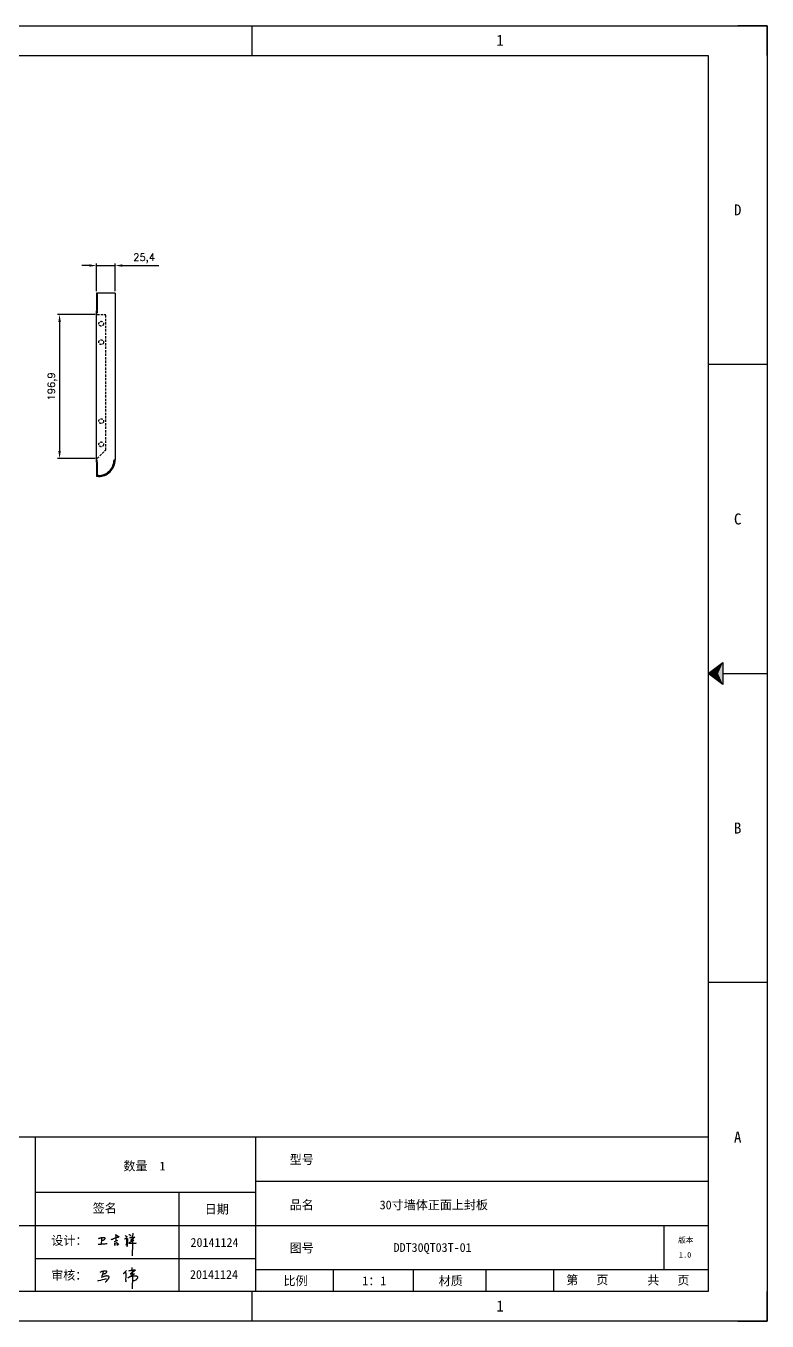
# Model space of a CAD drawing. Header units: millimetres. Extents: x 25928 to 50356, y -44172 to 20163.
# Drawn here: x 32087 to 33102, y -4038 to -2265 of the extents above; entities that cross this region are included whole.
import ezdxf
from ezdxf.enums import TextEntityAlignment as Align

# ---------------------------------------------------------------- set-up
doc = ezdxf.new("R2010")
doc.units = ezdxf.units.MM
doc.linetypes.add('DOT', pattern=[0.25, 0, -0.25])
doc.linetypes.add('HIDDEN2', pattern=[4.7625, 3.175, -1.5875])
doc.layers.add('dim', color=2, linetype='Continuous', lineweight=9)
doc.layers.add('hidden', color=3, linetype='HIDDEN2')
doc.layers.add('print', color=30, linetype='Continuous')
doc.styles.add('Dartop', font='')
doc.styles.add('hzHT', font='simhei.ttf')
doc.styles.get("Standard").update_dxf_attribs({"font": 'txt', "bigfont": 'gbcbig.shx'})
doc.styles.get('Dartop').set_extended_font_data('FangSong_GB2312')
doc.dimstyles.new('2-small', dxfattribs={"dimtxt": 10, "dimasz": 10, "dimexe": 3, "dimexo": 3, "dimgap": 4, "dimtad": 1, "dimtxsty": 'Standard', "dimcen": 5, "dimadec": 0, "dimazin": 0, "dimtfac": 1, "dimtmove": 0, "dimatfit": 3, "dimfxl": 0, "dimarcsym": 0})

# ---------------------------------------------------------------- blocks, each defined once
blk = doc.blocks.new('*U404')
at = {"color": 254, "linetype": 'Continuous', "extrusion": (0, 0, -1)}
for points in [[(-33.167, 11), (-33, 11), (-33.25, 11.188)], [(-33.167, 11), (-33.25, 11.188), (-33.25, 10.812)], [(-33.167, 11), (-33.25, 10.812), (-33, 11)]]:
    blk.add_solid(points, dxfattribs=at)
blk = doc.blocks.new('h')
for p, q in [((20773.3, -2331.8), (20775.3, -2338.7)), ((20789.1, -2340.9), (20773.5, -2331.9)), ((20775.3, -2338.7), (20775.6, -2351.2)), ((20845.7, -2343.5), (20848.4, -2353)), ((20768.1, -2360.9), (20773, -2359.1)), ((20769.5, -2366.9), (20769.8, -2370.6)), ((20769.8, -2370.6), (20770.9, -2378)), ((20770.9, -2378), (20771.5, -2370.6)), ((20772.4, -2369.3), (20774.9, -2367.8)), ((20773, -2359.1), (20784.1, -2355.2)), ((20775.6, -2351.2), (20775.5, -2357.3)), ((20782.2, -2369.2), (20780, -2377.1)), ((20780, -2377.1), (20788.3, -2371.3)), ((20780.1, -2366.4), (20780.8, -2366.4)), ((20781.9, -2367.4), (20782.2, -2369.2)), ((20848.9, -2370.3), (20847.9, -2424)), ((20848.4, -2353), (20848.9, -2370.3))]:
    blk.add_line(p, q)
for points in [[(20699.1, -2348.2, -0.029745), (20704.6, -2345.4, -0.046842), (20708.4, -2344.2, -0.00919), (20714.3, -2343, -0.018517), (20717.2, -2342.5, -0.037841), (20720.3, -2342.4, -0.039541), (20723.2, -2342.8, -0.149785), (20726, -2344.3, -0.204935), (20726.9, -2346.6, -0.074872), (20726.5, -2348.3, -0.061615), (20725.6, -2350.3, -0.034204), (20723.8, -2352.6, -0.045776), (20722.3, -2354.1, -0.054985), (20720.4, -2355.3, -0.036348), (20717.3, -2356.5, -0.067752), (20715.7, -2356.8, -0.043553), (20713.2, -2356.7)], [(20755, -2351.9, -0.024077), (20759.9, -2350.1, -0.013147), (20768.7, -2346.5, -0.00522), (20775.4, -2344.1, -0.018517), (20777.3, -2343.4, -0.008274), (20786.3, -2341, -0.039541), (20788.3, -2340.8, -0.079216), (20789.4, -2341, -0.204935)], [(20816.8, -2335, -0.053561), (20819.6, -2336.1, -0.075272), (20821.3, -2337.3, -0.005295), (20822.5, -2338.5, -0.009337), (20823.1, -2339.1, -0.026146), (20823.7, -2339.8, -0.016644), (20824.5, -2340.9)], [(20832.1, -2329.2, -0.053561), (20834.9, -2330.3, -0.075272), (20836.7, -2331.5, -0.005295), (20837.8, -2332.6, -0.009337), (20838.5, -2333.3, -0.026146), (20839, -2334, -0.016644), (20839.8, -2335.1)], [(20836, -2343.7, -0.02797), (20842.1, -2342.6, -0.048868), (20845.6, -2342.2, -0.00919), (20851.1, -2341.4, -0.018517), (20853.9, -2341.1, -0.037841), (20856.7, -2341.2, -0.039541), (20859.4, -2341.6, -0.018282), (20840.6, -2354.7, -0.000937)], [(20847.6, -2340.2, 0.021784), (20849.6, -2335.9, 0.028296), (20850.8, -2332.4, 0.008136), (20851.9, -2328.2, 0.028913), (20852.2, -2327, 0.08193), (20852.1, -2325.9, 0.075058), (20851.7, -2324.7, 0.275043)], [(20696.6, -2372.4, 0.002073), (20710.6, -2371.9, 0.016137), (20719.6, -2371.3, 0.008314), (20736.9, -2369.3)], [(20813.5, -2350.1, 0.007348), (20815.9, -2348.7, 0.008421), (20818, -2347.3, 0.009459), (20819.7, -2346.2, -0.016325), (20820.7, -2345.5, -0.173771), (20821.8, -2345.3, -0.085159), (20823.9, -2346, -0.125883), (20826, -2347.9, -0.160659), (20826.6, -2350.1, -0.010447), (20826.5, -2352.3, -0.008247), (20826.2, -2355.1, -0.002698), (20825.3, -2374, 0.001562), (20823.9, -2383.7, 0.016137)]]:
    blk.add_lwpolyline(points, format="xyb")
for points in [[(20711.3, -2343.5), (20711.3, -2343.5), (20711.5, -2355.8), (20710.7, -2368), (20710.6, -2371.9)], [(20821.5, -2350.6), (20822.4, -2359.2), (20822.2, -2364.9), (20821.7, -2369), (20821.3, -2376.3), (20823.6, -2368.5), (20827.2, -2366.3), (20829.5, -2366.3)], [(20840.6, -2354.7), (20850, -2354.7), (20855, -2354.3), (20845.9, -2361.1), (20840.5, -2364), (20833, -2367.5), (20863.2, -2367.4), (20865.9, -2367.3)]]:
    blk.add_lwpolyline(points)
for centre, radius, start, end in [((20773.7, -2371.2), 2.3, 121.9907, 163.6016), ((20787.5, -2406), 40.3, 100.6183, 108.2482), ((20780.8, -2367.6), 1.15, 9.4675, 90)]:
    blk.add_arc(centre, radius, start, end)
blk = doc.blocks.new('*D523')
at = {"layer": 'Defpoints', "color": 0}
for p in [(32208.8, -2593.1), (32183.4, -2631.1, 78.2), (32208.8, -2631.1, 78.2)]:
    blk.add_point(p, dxfattribs=at)
at = {"layer": 'dim', "color": 0, "lineweight": -2}
for p, q in [((32173.4, -2593.1), (32163.4, -2593.1)), ((32183.4, -2628.1), (32183.4, -2590.1)), ((32183.4, -2593.1), (32208.8, -2593.1)), ((32208.8, -2628.1), (32208.8, -2590.1)), ((32218.8, -2593.1), (32268.5, -2593.1))]:
    blk.add_line(p, q, dxfattribs=at)
at = {"layer": 'dim', "color": 0}
for points in [[(32173.4, -2591.4), (32173.4, -2594.7), (32183.4, -2593.1)], [(32218.8, -2591.4), (32218.8, -2594.7), (32208.8, -2593.1)]]:
    blk.add_solid(points, dxfattribs=at)
at = {"layer": 'dim', "color": 0, "insert": (32248.6, -2583.2), "char_height": 10, "attachment_point": 5}
blk.add_mtext('25,4', dxfattribs=at)
blk = doc.blocks.new('*D531')
at = {"layer": 'Defpoints', "color": 0}
for p in [(32184.4, -2660.1, 78.2), (32132.8, -2857), (32184.4, -2857, 78.2)]:
    blk.add_point(p, dxfattribs=at)
at = {"layer": 'dim', "color": 0, "lineweight": -2}
for p, q in [((32181.4, -2660.1), (32129.8, -2660.1)), ((32132.8, -2670.1), (32132.8, -2847)), ((32181.4, -2857), (32129.8, -2857))]:
    blk.add_line(p, q, dxfattribs=at)
at = {"layer": 'dim', "color": 0}
for points in [[(32131.1, -2670.1), (32134.5, -2670.1), (32132.8, -2660.1)], [(32131.1, -2847), (32134.5, -2847), (32132.8, -2857)]]:
    blk.add_solid(points, dxfattribs=at)
at = {"layer": 'dim', "color": 0, "insert": (32123, -2758.5), "char_height": 10, "attachment_point": 5, "rotation": 90}
blk.add_mtext('196,9', dxfattribs=at)

msp = doc.modelspace()

# ---------------------------------------------------------------- linework, layer by layer
at = {"color": 0, "linetype": 'DOT'}
for p, q in [((30542.206, -2265.059), (33061.378, -2265.059)), ((33101.666, -2305.347), (33101.666, -3997.446)), ((33061.378, -4037.734), (30542.206, -4037.734))]:
    msp.add_line(p, q, dxfattribs=at)
at = {"color": 0}
for p, q in [((32396.625, -2305.347), (32396.625, -2265.059)), ((33101.666, -2265.059), (33061.378, -2265.059)), ((33101.666, -2305.347), (33101.666, -2265.059)), ((30622.782, -2305.347), (33021.09, -2305.347)), ((33021.09, -2305.347), (33021.09, -3997.446)), ((33101.666, -2728.372), (33021.09, -2728.372)), ((33041.234, -3151.396), (33101.666, -3151.396)), ((33101.666, -3574.421), (33021.09, -3574.421)), ((33021.09, -3785.933), (31797.34, -3785.933)), ((32099.501, -3785.933), (32099.501, -3997.446)), ((32401.661, -3997.446), (32401.661, -3785.933)), ((32401.661, -3846.365), (33021.09, -3846.365)), ((32099.501, -3861.473), (32401.661, -3861.473)), ((32295.905, -3861.473), (32295.905, -3997.446)), ((31797.34, -3906.797), (32099.501, -3906.797)), ((32099.501, -3906.797), (33021.09, -3906.797)), ((32960.658, -3967.23), (32960.658, -3906.797)), ((32099.501, -3952.122), (32401.661, -3952.122)), ((32401.661, -3967.23), (33021.09, -3967.23)), ((32507.969, -3997.446), (32507.969, -3967.23)), ((32617.526, -3997.446), (32617.526, -3967.23)), ((32717.123, -3997.446), (32717.123, -3967.23)), ((32809.578, -3997.446), (32809.578, -3967.23)), ((33021.09, -3997.446), (30622.782, -3997.446)), ((32396.625, -4037.734), (32396.625, -3997.446)), ((33101.666, -4037.734), (33101.666, -3997.446)), ((33061.378, -4037.734), (33101.666, -4037.734))]:
    msp.add_line(p, q, dxfattribs=at)
for p, q in [((32183.401, -2631.057, 78.203), (32183.401, -2654.057, 78.203)), ((32208.801, -2631.057, 78.203), (32183.401, -2631.057, 78.203)), ((32184.401, -2655.057, 78.203), (32184.401, -2631.057, 78.203)), ((32184.401, -2631.057, 78.203), (32184.401, -2654.057, 78.203)), ((32208.801, -2631.057, 78.203), (32208.801, -2859.097, 78.203)), ((32184.401, -2654.057, 78.203), (32183.401, -2654.057, 78.203)), ((32184.401, -2655.057, 78.203), (32183.401, -2655.057, 78.203)), ((32183.401, -2861.957, 78.203), (32183.401, -2655.057, 78.203)), ((32184.401, -2861.957, 78.203), (32183.401, -2861.957, 78.203)), ((32183.401, -2862.957, 78.203), (32183.401, -2881.957, 78.203)), ((32184.401, -2862.957, 78.203), (32183.401, -2862.957, 78.203)), ((32184.401, -2861.957, 78.203), (32184.401, -2880.397, 78.203)), ((32184.401, -2862.957, 78.203), (32184.401, -2880.957, 78.203)), ((32207.301, -2859.097, 78.203), (32207.801, -2859.097, 78.203)), ((32185.941, -2881.957, 78.203), (32183.401, -2881.957, 78.203)), ((32185.941, -2880.397, 78.203), (32184.401, -2880.397, 78.203)), ((32185.941, -2880.957, 78.203), (32184.401, -2880.957, 78.203)), ((32231.538, -3964.275), (32232.405, -3971.517)), ((32229.266, -3976.779), (32226.297, -3978.386)), ((32231.402, -3975.638), (32229.266, -3976.779)), ((32229.388, -3973.235), (32233.163, -3973.235)), ((32235.176, -3973.052), (32231.402, -3975.638)), ((32232.546, -3976.864), (32232.226, -3993.503)), ((32232.405, -3971.517), (32232.546, -3976.864)), ((32233.163, -3973.235), (32235.176, -3973.052))]:
    msp.add_line(p, q)
msp.add_lwpolyline([(33021.09, -3151.396), (33041.234, -3136.288), (33041.234, -3166.504), (33021.09, -3151.396)], close=True, dxfattribs=at)
for points in [[(32188.563, -3970.623, -0.02974503), (32190.291, -3969.757, -0.04684215), (32191.46, -3969.381, -0.00919025), (32193.285, -3969.012, -0.01851715), (32194.2, -3968.88, -0.03784064), (32195.144, -3968.85, -0.03954126), (32196.041, -3968.962, -0.14978519), (32196.918, -3969.44, -0.20493524), (32197.186, -3970.134, -0.07487171), (32197.084, -3970.681, -0.06161465), (32196.786, -3971.287, -0.0342039), (32196.246, -3972, -0.04577587), (32195.762, -3972.462, -0.05498501), (32195.177, -3972.83, -0.03634791), (32194.208, -3973.216, -0.06775206), (32193.722, -3973.299, -0.04355337), (32192.959, -3973.26)], [(32227.535, -3968.781, -0.02797026), (32229.976, -3968.33, -0.04886788), (32231.39, -3968.179, -0.00919025), (32233.615, -3967.85, -0.01851715), (32234.727, -3967.748, -0.03784064), (32235.868, -3967.772, -0.03954126), (32236.943, -3967.963, -0.01828189), (32229.388, -3973.235, -0.0009369)], [(32226.297, -3978.386, -0.02974503), (32228.991, -3977.036, -0.04684215), (32230.816, -3976.449, -0.00919025), (32233.663, -3975.874, -0.01851715), (32235.09, -3975.667, -0.03784064), (32236.562, -3975.621, -0.03954126), (32237.962, -3975.795, -0.14978519), (32239.329, -3976.541, -0.20493524), (32239.748, -3977.623, -0.07487171), (32239.589, -3978.477, -0.06161465), (32239.124, -3979.422, -0.0342039), (32238.281, -3980.535, -0.04577587), (32237.526, -3981.256, -0.05498501), (32236.614, -3981.83, -0.03634791), (32235.102, -3982.431, -0.06775206), (32234.344, -3982.562, -0.04355337), (32233.154, -3982.5)]]:
    msp.add_lwpolyline(points, format="xyb")
msp.add_lwpolyline([(32192.371, -3969.188), (32192.371, -3969.188), (32191.794, -3972.728), (32190.843, -3976.057), (32190.221, -3978.1)])
for centre, radius, start, end in [((32186.001, -2859.097, 78.203), 21.3, 269.838603, 0), ((32185.941, -2859.097, 78.203), 22.86, 270, 0.000779), ((32185.941, -2859.097, 78.203), 21.86, 270, 0.000779), ((32116.025, -3861.366), 152.514, 313.366132, 315.296084), ((32184.144, -3976.244), 6.385, 281.076982, 291.212632), ((32043.743, -3406.341), 593.276, 283.91895, 284.971512), ((32199.979, -3994.988), 19.504, 113.202449, 120.017497), ((32195.401, -3984.309), 7.885, 102.47486, 113.202449), ((32206.827, -4035.954), 60.779, 100.36867, 102.47486), ((32194.131, -3979.234), 5.03, 283.816254, 294.030509), ((32198.584, -3990.902), 14.979, 96.125337, 100.36867), ((32195.205, -3981.722), 2.32, 294.836428, 309.901134), ((32164.275, -3953.186), 44.385, 316.919563, 320.58866), ((32197.786, -3983.464), 7.499, 87.457037, 96.125337), ((32197.813, -3982.836), 6.87, 78.399567, 87.457037), ((32189.426, -3974.747), 11.285, 324.094808, 331.378357), ((32198.784, -3978.109), 2.045, 44.324655, 78.399567), ((32198.184, -3979.175), 1.508, 319.573073, 337.48549), ((32194.032, -3975.857), 6.777, 324.910666, 333.348429), ((32197.328, -3977.088), 3.301, 326.76781, 340.871018), ((32199.435, -3977.473), 1.134, 357.998393, 44.324655), ((32198.327, -3977.434), 2.243, 340.871018, 357.998393), ((32205.408, -3946.657), 29.831, 299.265464, 300.9495), ((32272.989, -4196.706), 230.333, 102.46592, 103.2053), ((32704.991, -4054.301), 486.8, 171.410173, 171.768083), ((32223.292, -3972.778), 0.975, 52.375745, 91.291159), ((31365.5, -3945.11), 858.927, 357.565664, 358.057278), ((32222.957, -3972.626), 1.118, 357.196828, 33.705179), ((32197.802, -3970.979), 26.332, 352.912546, 354.802684), ((32207.68, -3971.877), 16.413, 354.802684, 357.196828)]:
    msp.add_arc(centre, radius, start, end)
at = {"layer": 'hidden'}
for p, q in [((32184.401, -2655.057, 78.203), (32184.401, -2660.057, 78.203)), ((32184.401, -2660.057, 78.203), (32196.101, -2660.057, 78.203)), ((32196.101, -2845.257, 78.203), (32196.101, -2660.057, 78.203)), ((32184.401, -2856.957, 78.203), (32196.101, -2845.257, 78.203)), ((32184.401, -2861.957, 78.203), (32184.401, -2856.957, 78.203))]:
    msp.add_line(p, q, dxfattribs=at)
for centre in [(32189.751, -2672.617, 78.203), (32189.751, -2698.017, 78.203), (32189.751, -2806.017, 78.203), (32189.751, -2837.767, 78.203)]:
    msp.add_circle(centre, 3.25, dxfattribs=at)
at = {"layer": 'print'}
msp.add_lwpolyline([(30542.206, -2265.059), (33101.666, -2265.059), (33101.666, -4037.734), (30542.206, -4037.734)], close=True, dxfattribs=at)

# ---------------------------------------------------------------- block references
at = {"color": 0, "linetype": 'Continuous', "xscale": 80.57610619627711, "yscale": 80.57610619627711, "zscale": 80.57610619627711}
msp.add_blockref('*U404', (30362.078, -4037.734), dxfattribs=at)
at = {"color": 0, "xscale": 0.3098964079397265, "yscale": 0.3098964079397265, "zscale": 0.3098964079397265}
msp.add_blockref('h', (25771.681, -3197.199), dxfattribs=at)

# ---------------------------------------------------------------- texts
at = {"color": 0}
for s, height, style, p in [('1', 15.108, 'Dartop', (32735.888, -2284.724)), ('D', 15.108, 'Dartop', (33061.378, -2516.86)), ('C', 15.108, 'Dartop', (33061.378, -2939.884)), ('B', 15.108, 'Dartop', (33061.378, -3362.909)), ('A', 15.108, 'Dartop', (33061.378, -3785.933)), ('型号', 12.0864, 'hzHT', (32464.368, -3816.677)), ('数量  1', 12.0864, 'hzHT', (32248.956, -3825.552)), ('签名', 12.0864, 'hzHT', (32194.663, -3883.152)), ('日期', 12.0864, 'hzHT', (32348.026, -3884.639)), ('品名', 12.0864, 'hzHT', (32464.368, -3878.724)), ('30寸墙体正面上封板', 12.0864, 'hzHT', (32645.291, -3878.724)), ('20141124', 12.0864, 'hzHT', (32344.924, -3930.078)), ('图号', 12.0864, 'hzHT', (32464.368, -3937.8)), ('DDT30QT03T-01', 12.08642, 'hzHT', (32643.601, -3937.012)), ('版本', 7.554, 'hzHT', (32990.292, -3926.852)), ('1.0', 7.554, 'Dartop', (32989.383, -3947.04)), ('20141124', 12.0864, 'hzHT', (32344.204, -3973.933)), ('比例', 12.0864, 'hzHT', (32455.941, -3982.652)), ('1：1', 12.0864, 'hzHT', (32563.821, -3982.652)), ('材质', 12.0864, 'hzHT', (32668.44, -3982.652)), ('第   页', 12.0864, 'hzHT', (32855.408, -3981.399)), ('共   页', 12.0864, 'hzHT', (32966.432, -3981.839)), ('1', 15.108, 'Dartop', (32735.888, -4017.11))]:
    msp.add_text(s, height=height, dxfattribs=dict(at, style=style)).set_placement(p, align=Align.MIDDLE_CENTER)
at = {"color": 0, "style": 'hzHT'}
for s, p in [('设计：', (32121.446, -3933.508)), ('审核：', (32121.266, -3981.102))]:
    msp.add_text(s, height=12.0864, dxfattribs=at).set_placement(p)

# ---------------------------------------------------------------- dimensions: what is measured, and where the dimension line sits
at = {"layer": 'dim'}
dim = msp.add_linear_dim(base=(32208.801, -2593.079), p1=(32183.401, -2631.057, 78.203), p2=(32208.801, -2631.057, 78.203), dimstyle='2-small', override={"dimpost": '\\X'}, dxfattribs=at)
dim.commit()
dim.dimension.update_dxf_attribs({"geometry": '*D523', "text_midpoint": (32248.634, -2593.079), "dimtype": 160})
dim = msp.add_linear_dim(base=(32132.789, -2856.957), p1=(32184.401, -2660.057, 78.203), p2=(32184.401, -2856.957, 78.203), angle=90, dimstyle='2-small', override={"dimpost": '\\X'}, dxfattribs=at)
dim.commit()
dim.dimension.update_dxf_attribs({"geometry": '*D531', "text_midpoint": (32122.955, -2758.507)})

doc.saveas('drawing.dxf')
